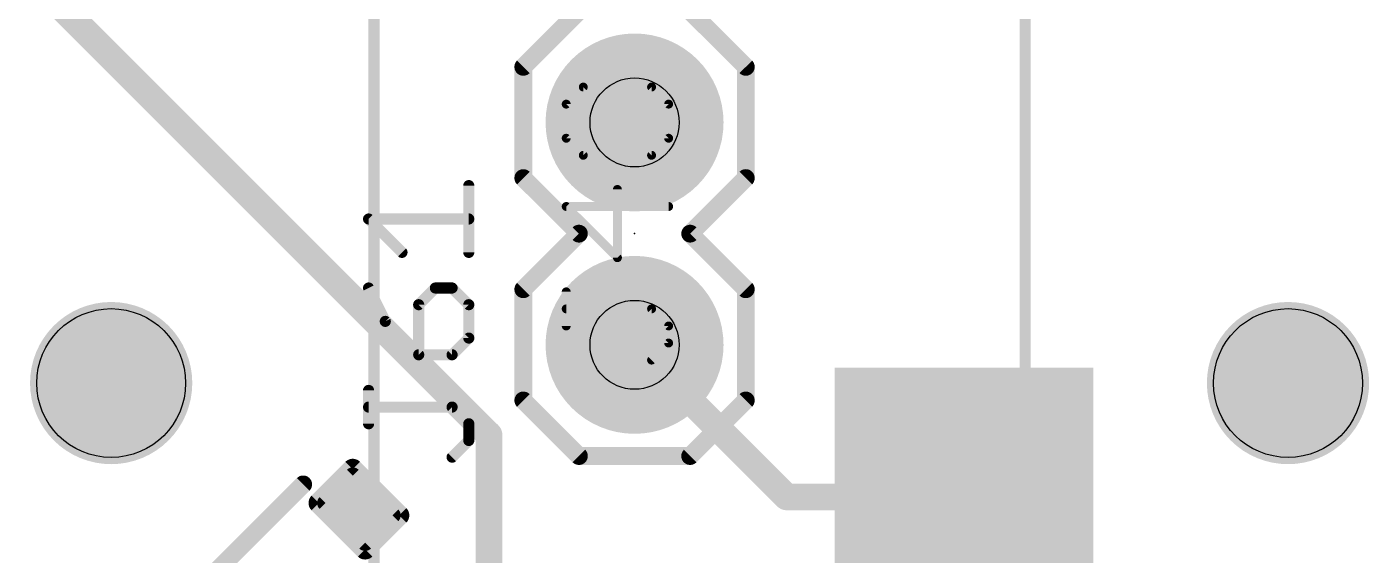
# Model space of a CAD drawing. Extents: x -76 to 580, y -41 to 95.
# Drawn here: x 352.59 to 367.91, y 20.48 to 26.51 of the extents above; entities that cross this region are included whole.
import ezdxf

# ---------------------------------------------------------------- set-up
doc = ezdxf.new("R2010")
doc.units = 0
for name, color, linetype in [('1', 22, 'CONTINUOUS'), ('16', 175, 'CONTINUOUS'), ('17', 82, 'CONTINUOUS'), ('20', 7, 'CONTINUOUS'), ('23', 7, 'CONTINUOUS'), ('25', 253, 'CONTINUOUS'), ('29', 253, 'CONTINUOUS'), ('30', 253, 'CONTINUOUS'), ('31', 253, 'CONTINUOUS'), ('32', 253, 'CONTINUOUS'), ('44', 253, 'CONTINUOUS'), ('51', 53, 'CONTINUOUS'), ('52', 253, 'CONTINUOUS')]:
    doc.layers.add(name, color=color, linetype=linetype)

# ---------------------------------------------------------------- blocks, each defined once
blk = doc.blocks.new('RECT100800X132800R30')
at = {"const_width": 0.0945}
blk.add_lwpolyline([(0.2677, -0.3205), (0.2677, 0.3205, 0.4142), (0.2205, 0.3678), (-0.2205, 0.3678, 0.4142), (-0.2677, 0.3205), (-0.2677, -0.3205, 0.4142), (-0.2205, -0.3678), (0.2205, -0.3678, 0.4142)], format="xyb", close=True, dxfattribs=at)
blk.add_solid([(-0.2441, -0.3441), (0.2441, -0.3441), (-0.2441, 0.3441), (0.2441, 0.3441)])
blk = doc.blocks.new('RECT125184X157184R30')
at = {"const_width": 0.1174}
blk.add_lwpolyline([(0.3325, -0.3738), (0.3325, 0.3738, 0.4142), (0.2738, 0.4325), (-0.2738, 0.4325, 0.4142), (-0.3325, 0.3738), (-0.3325, -0.3738, 0.4142), (-0.2738, -0.4325), (0.2738, -0.4325, 0.4142)], format="xyb", close=True, dxfattribs=at)
blk.add_solid([(-0.2992, -0.3992), (0.2992, -0.3992), (-0.2992, 0.3992), (0.2992, 0.3992)])
blk = doc.blocks.new('RECT')
blk.add_solid([(-0.5, -0.5), (0.5, -0.5), (-0.5, 0.5), (0.5, 0.5)])
blk = doc.blocks.new('ROUNDP')
at = {"const_width": 0.5}
blk.add_lwpolyline([(0, -0.25, 1), (0, 0.25, 1), (0, -0.25)], format="xyb", dxfattribs=at)

msp = doc.modelspace()

# ---------------------------------------------------------------- linework, layer by layer
at = {"layer": '1', "const_width": 0.3048}
for points in [[(359.5284, 22.8777), (361.265, 21.1411)], [(361.265, 21.1411), (363.2884, 21.1411)]]:
    msp.add_lwpolyline(points, dxfattribs=at)
at = {"layer": '1', "const_width": 0.1524}
for points in [[(359.5823, 22.9316, 1), (359.4746, 22.8238)], [(361.265, 21.2173, 1), (361.265, 21.0649)], [(361.2111, 21.0872, 1), (361.3189, 21.195)], [(363.2884, 21.0649, 1), (363.2884, 21.2173)]]:
    msp.add_lwpolyline(points, format="xyb", dxfattribs=at)
at = {"layer": '16', "const_width": 0.3048}
for points in [[(357.8667, 21.8496), (349.8057, 29.9106)], [(357.8667, 19.5161), (357.8667, 21.8496)]]:
    msp.add_lwpolyline(points, dxfattribs=at)
at = {"layer": '16', "const_width": 0.1524}
for points in [[(357.9429, 21.8496, 1), (357.7905, 21.8496)], [(357.8129, 21.7957, 1), (357.9206, 21.9035)]]:
    msp.add_lwpolyline(points, format="xyb", dxfattribs=at)
at = {"layer": '20'}
for centre in [(353.5534, 22.4411), (366.9884, 22.4411)]:
    msp.add_circle(centre, 0.85, dxfattribs=at)
at = {"layer": '23'}
msp.add_point((359.5284, 24.1477), dxfattribs=at)
at = {"layer": '25'}
for points, const_width in [([(358.7482, 25.6272), (358.9431, 25.8221)], 0.1016), ([(358.9431, 25.8221), (359.7227, 25.8221)], 0.1016), ([(359.7227, 25.0425), (358.9431, 25.8221)], 0.1016), ([(359.7227, 25.8221), (359.9176, 25.6272)], 0.1016), ([(358.7482, 25.2374), (358.7482, 25.6272)], 0.1016), ([(359.9176, 25.6272), (359.9176, 25.2374)], 0.1016), ([(358.9431, 25.0425), (358.7482, 25.2374)], 0.1016), ([(359.9176, 25.2374), (359.7227, 25.0425)], 0.1016), ([(359.7227, 25.0425), (358.9431, 25.0425)], 0.1016), ([(357.6361, 23.9338), (357.6361, 24.6964)], 0.127), ([(359.3329, 23.8731), (359.3329, 24.6527)], 0.1016), ([(356.8735, 23.9338), (356.4922, 24.3151)], 0.127), ([(356.4922, 24.3151), (357.6361, 24.3151)], 0.127), ([(359.9176, 24.4578), (358.7482, 24.4578)], 0.1016), ([(358.7482, 24.4578), (359.3329, 23.8731)], 0.1016), ([(356.4922, 23.527), (356.6828, 23.1457)], 0.127), ([(357.2548, 23.527), (357.0642, 23.3364)], 0.127), ([(357.4455, 23.527), (357.2548, 23.527)], 0.127), ([(357.6361, 23.3364), (357.4455, 23.527)], 0.127), ([(358.7482, 23.0935), (358.7482, 23.4833)], 0.1016), ([(357.0642, 23.3364), (357.0642, 22.7644)], 0.127), ([(357.6361, 22.9551), (357.6361, 23.3364)], 0.127), ([(359.7227, 23.2884), (358.7482, 23.2884)], 0.1016), ([(359.9176, 23.0935), (359.7227, 23.2884)], 0.1016), ([(356.6828, 23.1457), (357.0642, 22.7644)], 0.127), ([(359.9176, 22.8986), (359.9176, 23.0935)], 0.1016), ([(357.4455, 22.7644), (357.6361, 22.9551)], 0.127), ([(359.7227, 22.7037), (359.9176, 22.8986)], 0.1016), ([(357.0642, 22.7644), (357.4455, 22.7644)], 0.127), ([(356.4922, 21.9763), (356.4922, 22.3576)], 0.127), ([(357.4455, 22.167), (356.4922, 22.167)], 0.127), ([(357.6361, 21.9763), (357.4455, 22.167)], 0.127), ([(357.6361, 21.7857), (357.6361, 21.9763)], 0.127), ([(357.4455, 21.595), (357.6361, 21.7857)], 0.127)]:
    msp.add_lwpolyline(points, dxfattribs=dict(at, const_width=const_width))
for points, const_width in [([(358.9611, 25.8401, 1), (358.9251, 25.8042)], 0.0508), ([(358.9431, 25.8475, 1), (358.9431, 25.7967)], 0.0508), ([(358.9611, 25.8042, 1), (358.9251, 25.8401)], 0.0508), ([(359.7407, 25.8401, 1), (359.7047, 25.8042)], 0.0508), ([(359.7227, 25.7967, 1), (359.7227, 25.8475)], 0.0508), ([(358.7736, 25.6272, 1), (358.7228, 25.6272)], 0.0508), ([(358.7302, 25.6452, 1), (358.7662, 25.6093)], 0.0508), ([(359.943, 25.6272, 1), (359.8922, 25.6272)], 0.0508), ([(359.8996, 25.6093, 1), (359.9355, 25.6452)], 0.0508), ([(358.7662, 25.2554, 1), (358.7302, 25.2195)], 0.0508), ([(359.9355, 25.2195, 1), (359.8996, 25.2554)], 0.0508), ([(358.7228, 25.2374, 1), (358.7736, 25.2374)], 0.0508), ([(359.8922, 25.2374, 1), (359.943, 25.2374)], 0.0508), ([(358.9431, 25.0679, 1), (358.9431, 25.0171)], 0.0508), ([(358.9251, 25.0246, 1), (358.9611, 25.0605)], 0.0508), ([(359.7047, 25.0605, 1), (359.7407, 25.0246)], 0.0508), ([(359.7047, 25.0246, 1), (359.7407, 25.0605)], 0.0508), ([(359.7227, 25.0171, 1), (359.7227, 25.0679)], 0.0508), ([(357.6679, 24.6964, 1), (357.6044, 24.6964)], 0.0635), ([(359.3583, 24.6527, 1), (359.3075, 24.6527)], 0.0508), ([(356.4922, 24.3469, 1), (356.4922, 24.2834)], 0.0635), ([(356.5146, 24.3376, 1), (356.4697, 24.2927)], 0.0635), ([(357.6361, 24.2834, 1), (357.6361, 24.3469)], 0.0635), ([(358.7662, 24.4758, 1), (358.7302, 24.4399)], 0.0508), ([(358.7482, 24.4832, 1), (358.7482, 24.4324)], 0.0508), ([(359.9176, 24.4324, 1), (359.9176, 24.4832)], 0.0508), ([(356.851, 23.9113, 1), (356.8959, 23.9562)], 0.0635), ([(357.6044, 23.9338, 1), (357.6679, 23.9338)], 0.0635), ([(359.3149, 23.8552, 1), (359.3509, 23.8911)], 0.0508), ([(359.3075, 23.8731, 1), (359.3583, 23.8731)], 0.0508), ([(356.5206, 23.5412, 1), (356.4638, 23.5128)], 0.0635), ([(357.2548, 23.5588, 1), (357.2548, 23.4953)], 0.0635), ([(357.2773, 23.5046, 1), (357.2324, 23.5495)], 0.0635), ([(357.4679, 23.5495, 1), (357.423, 23.5046)], 0.0635), ([(357.4455, 23.4953, 1), (357.4455, 23.5588)], 0.0635), ([(358.7736, 23.4833, 1), (358.7228, 23.4833)], 0.0508), ([(357.0959, 23.3364, 1), (357.0324, 23.3364)], 0.0635), ([(357.0417, 23.3588, 1), (357.0866, 23.3139)], 0.0635), ([(357.6679, 23.3364, 1), (357.6044, 23.3364)], 0.0635), ([(357.6137, 23.3139, 1), (357.6586, 23.3588)], 0.0635), ([(358.7482, 23.3138, 1), (358.7482, 23.263)], 0.0508), ([(359.7407, 23.3064, 1), (359.7047, 23.2705)], 0.0508), ([(359.7227, 23.263, 1), (359.7227, 23.3138)], 0.0508), ([(356.7053, 23.1682, 1), (356.6604, 23.1233)], 0.0635), ([(356.6544, 23.1315, 1), (356.7112, 23.1599)], 0.0635), ([(359.943, 23.0935, 1), (359.8922, 23.0935)], 0.0508), ([(357.6044, 22.9551, 1), (357.6679, 22.9551)], 0.0635), ([(357.6586, 22.9326, 1), (357.6137, 22.9775)], 0.0635), ([(358.7228, 23.0935, 1), (358.7736, 23.0935)], 0.0508), ([(359.8996, 23.0756, 1), (359.9355, 23.1115)], 0.0508), ([(359.8922, 22.8986, 1), (359.943, 22.8986)], 0.0508), ([(359.9355, 22.8807, 1), (359.8996, 22.9166)], 0.0508), ([(357.0642, 22.7961, 1), (357.0642, 22.7326)], 0.0635), ([(357.0324, 22.7644, 1), (357.0959, 22.7644)], 0.0635), ([(357.0417, 22.7419, 1), (357.0866, 22.7868)], 0.0635), ([(357.423, 22.7868, 1), (357.4679, 22.7419)], 0.0635), ([(357.4455, 22.7326, 1), (357.4455, 22.7961)], 0.0635), ([(359.7047, 22.7217, 1), (359.7407, 22.6858)], 0.0508), ([(356.5239, 22.3576, 1), (356.4604, 22.3576)], 0.0635), ([(356.4922, 22.1987, 1), (356.4922, 22.1352)], 0.0635), ([(357.4679, 22.1894, 1), (357.423, 22.1445)], 0.0635), ([(357.4455, 22.1352, 1), (357.4455, 22.1987)], 0.0635), ([(356.4604, 21.9763, 1), (356.5239, 21.9763)], 0.0635), ([(357.6679, 21.9763, 1), (357.6044, 21.9763)], 0.0635), ([(357.6137, 21.9539, 1), (357.6586, 21.9988)], 0.0635), ([(357.6044, 21.7857, 1), (357.6679, 21.7857)], 0.0635), ([(357.6586, 21.7632, 1), (357.6137, 21.8081)], 0.0635), ([(357.423, 21.6174, 1), (357.4679, 21.5725)], 0.0635)]:
    msp.add_lwpolyline(points, format="xyb", dxfattribs=dict(at, const_width=const_width))
at = {"layer": '29', "const_width": 0.9262}
for points in [[(353.5534, 21.978, 1), (353.5534, 22.9042, 1), (353.5534, 21.978)], [(366.9884, 21.978, 1), (366.9884, 22.9042, 1), (366.9884, 21.978)]]:
    msp.add_lwpolyline(points, format="xyb", dxfattribs=at)
at = {"layer": '30', "const_width": 0.9262}
for points in [[(353.5534, 21.978, 1), (353.5534, 22.9042, 1), (353.5534, 21.978)], [(366.9884, 21.978, 1), (366.9884, 22.9042, 1), (366.9884, 21.978)]]:
    msp.add_lwpolyline(points, format="xyb", dxfattribs=at)
at = {"layer": '44'}
for centre in [(359.5284, 25.4177), (359.5284, 22.8777)]:
    msp.add_circle(centre, 0.508, dxfattribs=at)
at = {"layer": '51'}
for points, const_width in [([(356.5534, 33.9411), (356.5534, 18.4411)], 0.127), ([(363.9884, 18.4411), (363.9884, 33.9411)], 0.127), ([(358.2584, 26.0527), (358.8934, 26.6877)], 0.2032), ([(360.1634, 26.6877), (360.7984, 26.0527)], 0.2032), ([(358.2584, 24.7827), (358.2584, 26.0527)], 0.2032), ([(360.7984, 26.0527), (360.7984, 24.7827)], 0.2032), ([(358.8934, 24.1477), (358.2584, 24.7827)], 0.2032), ([(360.7984, 24.7827), (360.1634, 24.1477)], 0.2032), ([(358.2584, 23.5127), (358.8934, 24.1477)], 0.2032), ([(360.1634, 24.1477), (360.7984, 23.5127)], 0.2032), ([(358.2584, 22.2427), (358.2584, 23.5127)], 0.2032), ([(360.7984, 23.5127), (360.7984, 22.2427)], 0.2032), ([(358.2584, 22.2427), (358.8934, 21.6077)], 0.2032), ([(360.1634, 21.6077), (360.7984, 22.2427)], 0.2032), ([(358.8934, 21.6077), (360.1634, 21.6077)], 0.2032)]:
    msp.add_lwpolyline(points, dxfattribs=dict(at, const_width=const_width))
at = {"layer": '51', "const_width": 0.1016}
for points in [[(358.3092, 26.0527, 1), (358.2076, 26.0527)], [(358.2225, 26.0886, 1), (358.2944, 26.0168)], [(360.8492, 26.0527, 1), (360.7476, 26.0527)], [(360.7625, 26.0168, 1), (360.8344, 26.0886)], [(358.2944, 24.8186, 1), (358.2225, 24.7468)], [(358.2076, 24.7827, 1), (358.3092, 24.7827)], [(360.7476, 24.7827, 1), (360.8492, 24.7827)], [(360.8344, 24.7468, 1), (360.7625, 24.8186)], [(358.9294, 24.1118, 1), (358.8575, 24.1836)], [(358.8575, 24.1118, 1), (358.9294, 24.1836)], [(360.1994, 24.1836, 1), (360.1275, 24.1118)], [(360.1275, 24.1836, 1), (360.1994, 24.1118)], [(358.3092, 23.5127, 1), (358.2076, 23.5127)], [(358.2225, 23.5486, 1), (358.2944, 23.4768)], [(360.8492, 23.5127, 1), (360.7476, 23.5127)], [(360.7625, 23.4768, 1), (360.8344, 23.5486)], [(358.2944, 22.2786, 1), (358.2225, 22.2068)], [(358.2076, 22.2427, 1), (358.3092, 22.2427)], [(360.7476, 22.2427, 1), (360.8492, 22.2427)], [(360.8344, 22.2068, 1), (360.7625, 22.2786)], [(358.8934, 21.6585, 1), (358.8934, 21.5569)], [(358.8575, 21.5718, 1), (358.9294, 21.6436)], [(360.1275, 21.6436, 1), (360.1994, 21.5718)], [(360.1634, 21.5569, 1), (360.1634, 21.6585)]]:
    msp.add_lwpolyline(points, format="xyb", dxfattribs=at)
at = {"layer": '52', "const_width": 0.2032}
msp.add_lwpolyline([(354.7555, 20.294), (355.7454, 21.2839)], dxfattribs=at)
msp.add_lwpolyline([(354.7555, 20.294), (355.7454, 21.2839)], dxfattribs=at)
at = {"layer": '52', "const_width": 0.1016}
msp.add_lwpolyline([(355.7813, 21.248, 1), (355.7095, 21.3198)], format="xyb", dxfattribs=at)
msp.add_lwpolyline([(355.7813, 21.248, 1), (355.7095, 21.3198)], format="xyb", dxfattribs=at)

# ---------------------------------------------------------------- block references
at = {"layer": '1', "xscale": 2.8, "yscale": 2.8}
msp.add_blockref('RECT', (363.2884, 21.1411), dxfattribs=at)
at = {"layer": '16', "rotation": 45}
msp.add_blockref('RECT100800X132800R30', (356.3818, 21.0011), dxfattribs=at)
at = {"layer": '17', "xscale": 1.8796, "yscale": 1.8796, "rotation": 180}
for p in [(359.5284, 25.4177), (359.5284, 25.4177), (359.5284, 22.8777), (359.5284, 22.8777)]:
    msp.add_blockref('ROUNDP', p, dxfattribs=at)
at = {"layer": '29', "xscale": 2.032, "yscale": 2.032, "rotation": 180}
for p in [(359.5284, 25.4177), (359.5284, 22.8777)]:
    msp.add_blockref('ROUNDP', p, dxfattribs=at)
at = {"layer": '29', "xscale": 2.9524, "yscale": 2.9524}
msp.add_blockref('RECT', (363.2884, 21.1411), dxfattribs=at)
at = {"layer": '30', "xscale": 2.032, "yscale": 2.032, "rotation": 180}
for p in [(359.5284, 25.4177), (359.5284, 22.8777)]:
    msp.add_blockref('ROUNDP', p, dxfattribs=at)
at = {"layer": '30', "rotation": 45}
msp.add_blockref('RECT125184X157184R30', (356.3818, 21.0011), dxfattribs=at)
at = {"layer": '31', "xscale": 2.8, "yscale": 2.8}
msp.add_blockref('RECT', (363.2884, 21.1411), dxfattribs=at)
at = {"layer": '32', "rotation": 45}
msp.add_blockref('RECT100800X132800R30', (356.3818, 21.0011), dxfattribs=at)
at = {"layer": '51'}
for p, xscale, yscale, rotation in [((359.5284, 25.4177), 0.508, 0.508, 90), ((359.5284, 22.8777), 0.508, 0.508, 90), ((363.2384, 21.1411), 1.5, 1.5, 270)]:
    msp.add_blockref('RECT', p, dxfattribs=dict(at, xscale=xscale, yscale=yscale, rotation=rotation))

doc.saveas('drawing.dxf')
